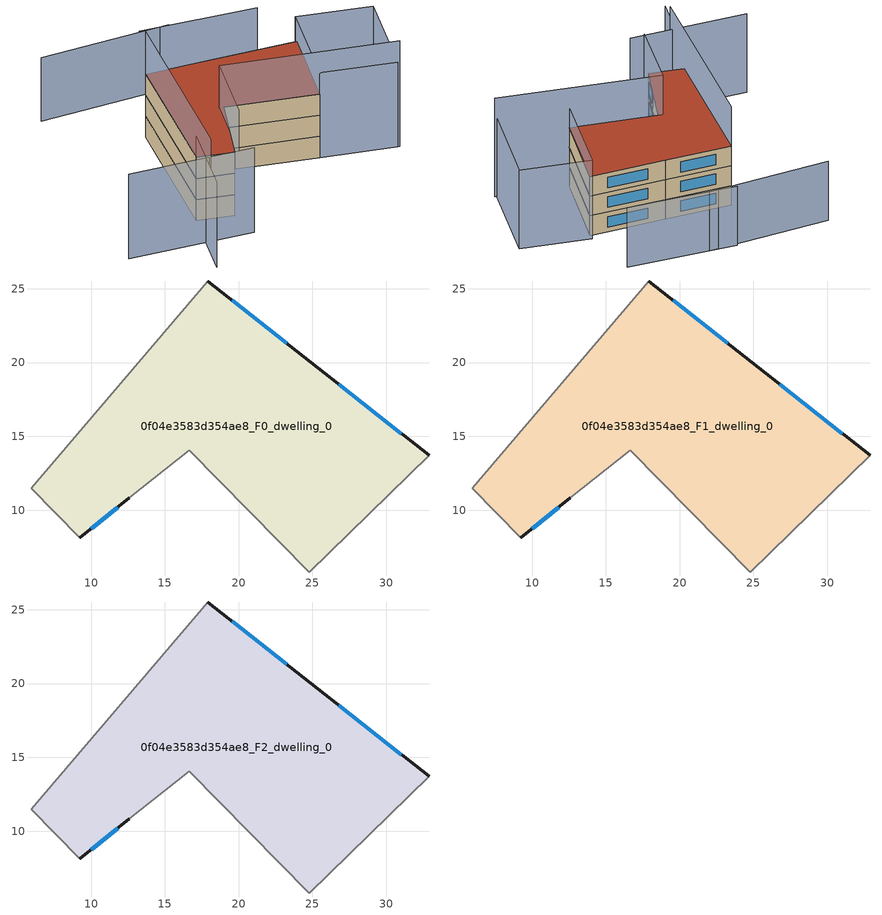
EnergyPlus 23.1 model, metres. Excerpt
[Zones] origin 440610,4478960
0f04e3583d354ae8_F0_dwelling_0
 floor ground (EU_floor_Construction): 24.9,20.02 32.92,13.71 24.79,5.8 16.66,14.05 12.6,10.83 9.23,8.12 5.95,11.47 17.93,25.53 z0
 wall outside (EU_wall_Construction): 32.92,13.71 24.9,20.02 17.93,25.53 / 9.23,8.12 12.6,10.83 z0:3
 wall adiabatic (EU_wall_Construction): 17.93,25.53 5.95,11.47 9.23,8.12 / 12.6,10.83 16.66,14.05 24.79,5.8 32.92,13.71 z0:3
 window (EU_Window_Construction): 23.26,21.31 19.56,24.24 / 31.04,15.19 26.77,18.55 / 10.02,8.75 11.81,10.19 z0.7:2.3
0f04e3583d354ae8_F1_dwelling_0
 floor to 0f04e3583d354ae8_F0_dwelling_0 (EU_floor_Construction): 24.9,20.02 32.92,13.71 24.79,5.8 16.66,14.05 12.6,10.83 9.23,8.12 5.95,11.47 17.93,25.53 z3
 wall outside (EU_wall_Construction): 32.92,13.71 24.9,20.02 17.93,25.53 / 9.23,8.12 12.6,10.83 z3:6
 wall adiabatic (EU_wall_Construction): 17.93,25.53 5.95,11.47 9.23,8.12 / 12.6,10.83 16.66,14.05 24.79,5.8 32.92,13.71 z3:6
 window (EU_Window_Construction): 23.26,21.31 19.56,24.24 / 31.04,15.19 26.77,18.55 / 10.02,8.75 11.81,10.19 z3.7:5.3
0f04e3583d354ae8_F2_dwelling_0
 floor to 0f04e3583d354ae8_F1_dwelling_0 (EU_floor_Construction): 24.9,20.02 32.92,13.71 24.79,5.8 16.66,14.05 12.6,10.83 9.23,8.12 5.95,11.47 17.93,25.53 z6
 wall outside (EU_wall_Construction): 32.92,13.71 24.9,20.02 17.93,25.53 / 9.23,8.12 12.6,10.83 z6:9
 wall adiabatic (EU_wall_Construction): 17.93,25.53 5.95,11.47 9.23,8.12 / 12.6,10.83 16.66,14.05 24.79,5.8 32.92,13.71 z6:9
 window (EU_Window_Construction): 23.26,21.31 19.56,24.24 / 31.04,15.19 26.77,18.55 / 10.02,8.75 11.81,10.19 z6.7:8.3
 roof outside (EU_roof_Construction): 32.92,13.71 24.9,20.02 17.93,25.53 5.95,11.47 9.23,8.12 12.6,10.83 16.66,14.05 24.79,5.8 z9
shading: -1.11,4.46 5.95,11.47 / -4.95,14.21 7.37,4.36 / 31.43,-0.92 24.79,5.8 / 24.79,5.8 33.42,14.32 / 33.42,14.32 40.06,7.6 / 40.06,7.6 31.43,-0.92 z0:12; 36.6,21.38 25.25,30.75 / 28.16,28.49 14.54,37.78 z0:9; 9.45,7.72 16.27,14.45 / 16.27,14.45 31.6,-1.09 / 17.93,25.53 2.48,7.37 z0:15
[Building]
EU S2 Campaign: North Axis=0; Terrain=City; Solar Distribution=FullExterior
[Site:Location]
Madrid: Latitude=40.5; Longitude=-3.5; Time Zone=1; Elevation=609
[SizingPeriod:WeatherFileDays]
AnnualSizingPeriod: Begin Month=1; Begin Day of Month=1; End Month=12; End Day of Month=31; Day of Week for Start Day=Monday; Use Weather File Daylight Saving Period=No; Use Weather File Rain and Snow Indicators=No
[MATERIAL]
EU_InternalMass_Material: Roughness=MediumRough; Thickness=0.1; Conductivity=1; Density=1800; Specific Heat=900; Thermal Absorptance=0.9; Solar Absorptance=0.7; Visible Absorptance=0.7
[MATERIAL:NOMASS] Roughness=MediumRough; Thermal Absorptance=0.9; Solar Absorptance=0.7; Visible Absorptance=0.7
Name | Thermal Resistance
EU_wall_NoMass | 0.419739
EU_roof_NoMass | 0.352165
EU_floor_NoMass | 0.608284
[WINDOWMATERIAL:SIMPLEGLAZINGSYSTEM]
EU_Window_SimpleGlazing: UFactor=4.8352; Solar Heat Gain Coefficient=0.85; Visible Transmittance=0.85
[CONSTRUCTION]
EU_wall_Construction: EU_wall_NoMass
EU_roof_Construction: EU_roof_NoMass
EU_floor_Construction: EU_floor_NoMass
EU_Window_Construction: EU_Window_SimpleGlazing
EU_InternalMass_Construction: EU_InternalMass_Material
[ZONE] Type=1; Multiplier=1; Ceiling Height=autocalculate; Floor Area=autocalculate; Part of Total Floor Area=Yes
Name | Volume
0f04e3583d354ae8_F0_dwelling_0 | 723.029
0f04e3583d354ae8_F1_dwelling_0; 0f04e3583d354ae8_F2_dwelling_0 | 723.03
[INTERNALMASS] Construction=EU_InternalMass_Construction; Surface Area=241.01
Name | Zone or ZoneList
0f04e3583d354ae8_F0_dwelling_0_EU_InternalMass | 0f04e3583d354ae8_F0_dwelling_0
0f04e3583d354ae8_F1_dwelling_0_EU_InternalMass | 0f04e3583d354ae8_F1_dwelling_0
0f04e3583d354ae8_F2_dwelling_0_EU_InternalMass | 0f04e3583d354ae8_F2_dwelling_0
[OTHEREQUIPMENT] Fuel Type=Electricity; Design Level Calculation Method=Watts/Area; Power per Zone Floor Area=1; Fraction Latent=0; Fraction Radiant=0; Fraction Lost=0; Carbon Dioxide Generation Rate=0; EndUse Subcategory=EU_Step8_InternalGains
Name | Zone or ZoneList or Space or SpaceList | Schedule
EU_Step8_InternalGain_0f04e3583d354ae8_F0_dwelling_0_f000 | 0f04e3583d354ae8_F0_dwelling_0 | EU_Step8_GainSchedule_0f04e3583d354ae8_F0_dwelling_0_f000
EU_Step8_InternalGain_0f04e3583d354ae8_F1_dwelling_0_f000 | 0f04e3583d354ae8_F1_dwelling_0 | EU_Step8_GainSchedule_0f04e3583d354ae8_F1_dwelling_0_f000
EU_Step8_InternalGain_0f04e3583d354ae8_F2_dwelling_0_f000 | 0f04e3583d354ae8_F2_dwelling_0 | EU_Step8_GainSchedule_0f04e3583d354ae8_F2_dwelling_0_f000
[ZONEVENTILATION:DESIGNFLOWRATE] Schedule=EU_AlwaysOn; Design Flow Rate Calculation Method=AirChanges/Hour; Air Changes per Hour=0.703302; Ventilation Type=Natural; Fan Pressure Rise=0; Fan Total Efficiency=1; Constant Term Coefficient=1; Temperature Term Coefficient=0; Velocity Term Coefficient=0; Velocity Squared Term Coefficient=0; Minimum Indoor Temperature=-100; Maximum Indoor Temperature=100; Delta Temperature=-100; Minimum Outdoor Temperature=-100; Maximum Outdoor Temperature=100; Maximum Wind Speed=40
Name | Zone or ZoneList or Space or SpaceList
EU_ConstantAir_0f04e3583d354ae8_F0_dwelling_0 | 0f04e3583d354ae8_F0_dwelling_0
EU_ConstantAir_0f04e3583d354ae8_F1_dwelling_0 | 0f04e3583d354ae8_F1_dwelling_0
EU_ConstantAir_0f04e3583d354ae8_F2_dwelling_0 | 0f04e3583d354ae8_F2_dwelling_0
[HVACTEMPLATE:THERMOSTAT] Constant Heating Setpoint=20; Constant Cooling Setpoint=50
EU_HeatOnly_0f04e3583d354ae8_F0_dwelling_0; EU_HeatOnly_0f04e3583d354ae8_F1_dwelling_0; EU_HeatOnly_0f04e3583d354ae8_F2_dwelling_0
[HVACTEMPLATE:ZONE:IDEALLOADSAIRSYSTEM] System Availability Schedule=EU_AlwaysOn; Maximum Heating Supply Air Temperature=50; Minimum Cooling Supply Air Temperature=13; Maximum Heating Supply Air Humidity Ratio=0.0156; Minimum Cooling Supply Air Humidity Ratio=0.0077; Heating Limit=NoLimit; Cooling Limit=NoLimit; Heating Availability Schedule=EU_AlwaysOn; Cooling Availability Schedule=EU_CoolingOff; Dehumidification Control Type=ConstantSensibleHeatRatio; Cooling Sensible Heat Ratio=0.7; Dehumidification Setpoint=60; Humidification Control Type=None; Humidification Setpoint=30; Outdoor Air Method=None; Outdoor Air Flow Rate per Person=0.00944; Outdoor Air Flow Rate per Zone Floor Area=0; Outdoor Air Flow Rate per Zone=0; Demand Controlled Ventilation Type=None; Outdoor Air Economizer Type=NoEconomizer; Heat Recovery Type=None; Sensible Heat Recovery Effectiveness=0.7; Latent Heat Recovery Effectiveness=0.65
Name | Template Thermostat
0f04e3583d354ae8_F0_dwelling_0 | EU_HeatOnly_0f04e3583d354ae8_F0_dwelling_0
0f04e3583d354ae8_F1_dwelling_0 | EU_HeatOnly_0f04e3583d354ae8_F1_dwelling_0
0f04e3583d354ae8_F2_dwelling_0 | EU_HeatOnly_0f04e3583d354ae8_F2_dwelling_0
[SIZING:ZONE] Zone Cooling Design Supply Air Temperature Input Method=SupplyAirTemperature; Zone Cooling Design Supply Air Temperature=13; Zone Heating Design Supply Air Temperature Input Method=SupplyAirTemperature; Zone Heating Design Supply Air Temperature=50; Zone Cooling Design Supply Air Humidity Ratio=0.008; Zone Heating Design Supply Air Humidity Ratio=0.008; Cooling Design Air Flow Method=DesignDay; Cooling Design Air Flow Rate=0; Cooling Minimum Air Flow per Zone Floor Area=0.000762; Cooling Minimum Air Flow=0; Cooling Minimum Air Flow Fraction=0.2; Heating Design Air Flow Method=DesignDay; Heating Design Air Flow Rate=0; Heating Maximum Air Flow per Zone Floor Area=0.002032; Heating Maximum Air Flow=0.141576; Heating Maximum Air Flow Fraction=0.3; Account for Dedicated Outdoor Air System=No; Dedicated Outdoor Air System Control Strategy=NeutralSupplyAir; Dedicated Outdoor Air Low Setpoint Temperature for Design=autosize; Dedicated Outdoor Air High Setpoint Temperature for Design=autosize; Zone Load Sizing Method=Sensible Load Only No Latent Load; Zone Latent Cooling Design Supply Air Humidity Ratio Input Method=HumidityRatioDifference; Zone Cooling Design Supply Air Humidity Ratio Difference=0.005; Zone Latent Heating Design Supply Air Humidity Ratio Input Method=HumidityRatioDifference; Zone Humidification Design Supply Air Humidity Ratio Difference=0.005
0f04e3583d354ae8_F0_dwelling_0; 0f04e3583d354ae8_F1_dwelling_0; 0f04e3583d354ae8_F2_dwelling_0
[SCHEDULE:CONSTANT]
Name | Hourly Value
EU_AlwaysOn | 1
EU_CoolingOff | 0
[SCHEDULE:FILE] Column Number=1; Rows to Skip at Top=0; Number of Hours of Data=8760; Column Separator=Comma; Interpolate to Timestep=No; Minutes per Item=60; Adjust Schedule for Daylight Savings=Yes
Name | File
EU_Step8_GainSchedule_0f04e3583d354ae8_F0_dwelling_0_f000 | ../../schedules/0f04e3583d354ae8/0f04e3583d354ae8_F0_dwelling_0_f000_gain.csv
EU_Step8_GainSchedule_0f04e3583d354ae8_F1_dwelling_0_f000 | ../../schedules/0f04e3583d354ae8/0f04e3583d354ae8_F1_dwelling_0_f000_gain.csv
EU_Step8_GainSchedule_0f04e3583d354ae8_F2_dwelling_0_f000 | ../../schedules/0f04e3583d354ae8/0f04e3583d354ae8_F2_dwelling_0_f000_gain.csv
